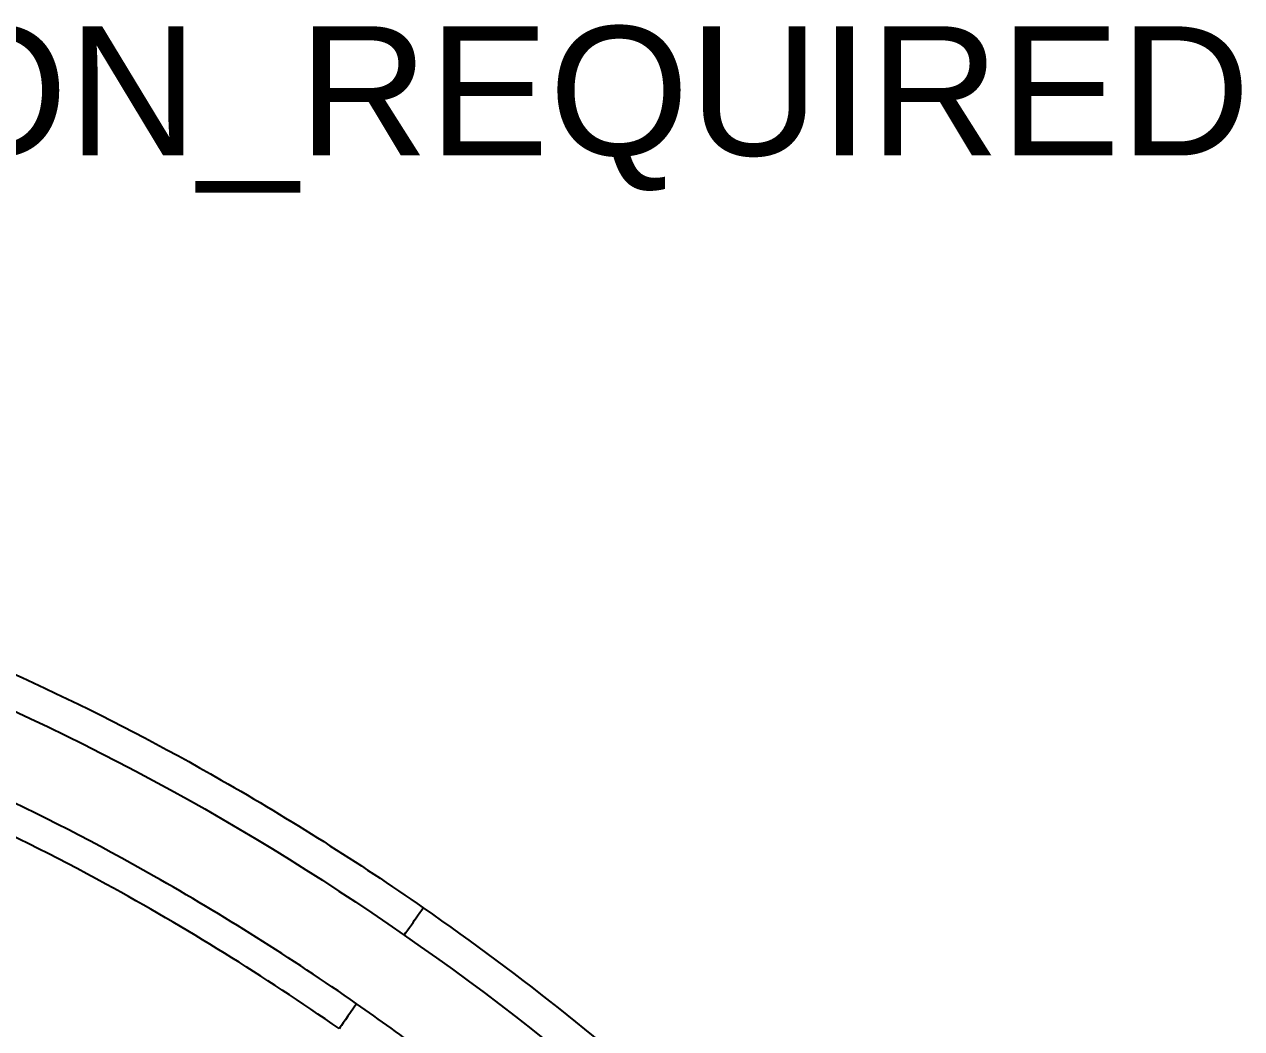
# Model space of a CAD drawing. Header units: inches. Extents: x 0 to 143, y 4 to 153.
# Drawn here: x 123.88 to 142.74, y 132.19 to 147.74 of the extents above; entities that cross this region are included whole.
import ezdxf

# ---------------------------------------------------------------- set-up
doc = ezdxf.new("R2010")
doc.units = ezdxf.units.IN
doc.header["$MEASUREMENT"] = 0
for name, color, linetype in [('PROP-BONUS-FINISH', 7, 'Continuous'), ('PROP-BONUS-PROD_NO', 7, 'Continuous'), ('SEAT', 5, 'Continuous'), ('SEAT-FINISH', 7, 'Continuous'), ('SEAT-OTHER', 7, 'Continuous')]:
    doc.layers.add(name, color=color, linetype=linetype)
doc.styles.get("Standard").update_dxf_attribs({"font": 'arial.ttf'})

# ---------------------------------------------------------------- blocks, each defined once
blk = doc.blocks.new('BBUBBLET')
at = {"layer": 'PROP-BONUS-FINISH'}
blk.add_attdef('FINISH', (3, -5.5), '', height=2, dxfattribs=at)
at = {"layer": 'PROP-BONUS-PROD_NO', "flags": 8}
blk.add_attdef('PROD_NO', (3, -3), '', height=2, dxfattribs=at)
blk = doc.blocks.new('M897-10OP1F_0P')
at = {"layer": 'SEAT'}
for points in [[(-13.908, 0, -0.033782), (-13.54, 5.538, -0.028786), (-12.713, 9.774)], [(-13.391, 0, -0.063304), (-12.212, 9.651)], [(-10.872, 9.651, 0.057738), (-12.078, 1.318, 0.007991), (-12.099, 0)], [(-12.713, -9.774, -0.04079), (-13.747, -3.697, -0.022327), (-13.908, 0)], [(-12.211, -9.651, -0.062707), (-13.391, 0)], [(-12.099, 0, 0.022901), (-11.93, -3.706, 0.042637), (-10.872, -9.651)], [(-11.629, 0, 0.026891), (-11.403, -4.246, 0.038471), (-10.42, -9.525)], [(-7.497, 0, 0.000493), (-7.496, -7.344, 0.002787), (-7.481, -9.643)]]:
    blk.add_lwpolyline(points, format="xyb", dxfattribs=at)
for centre, major_axis, start_param, end_param in [((-13.408, 0), (0.5, 0), 1.53589, 3.141593), ((-12.116, 0), (-0.5, 0), 1.605703, 2.918407)]:
    blk.add_ellipse(centre, major_axis=major_axis, ratio=0, start_param=start_param, end_param=end_param, dxfattribs=at)
at = {"layer": 'SEAT-FINISH'}
blk.add_attdef('FINISH', (2, -6.5), '', height=2, dxfattribs=at)
at = {"layer": 'SEAT-OTHER'}
blk.add_attdef('OTHER', (2, -9), '', height=2, dxfattribs=at)

msp = doc.modelspace()

# ---------------------------------------------------------------- block references
ref = msp.add_blockref('BBUBBLET', (1.732, 151.213))
ref.add_attrib('FINISH', 'BUDGET_PURPOSES_ONLY^ UPDATE_FOR_CURRENT_PRICING^ DEALER_SPECIFICATION_REQUIRED', (4.732, 145.713), dxfattribs={"layer": 'PROP-BONUS-FINISH', "height": 2})
at = {"rotation": 235.1755434962233}
msp.add_blockref('M897-10OP1F_0P', (122.12, 122.646), dxfattribs=at)

doc.saveas('drawing.dxf')
